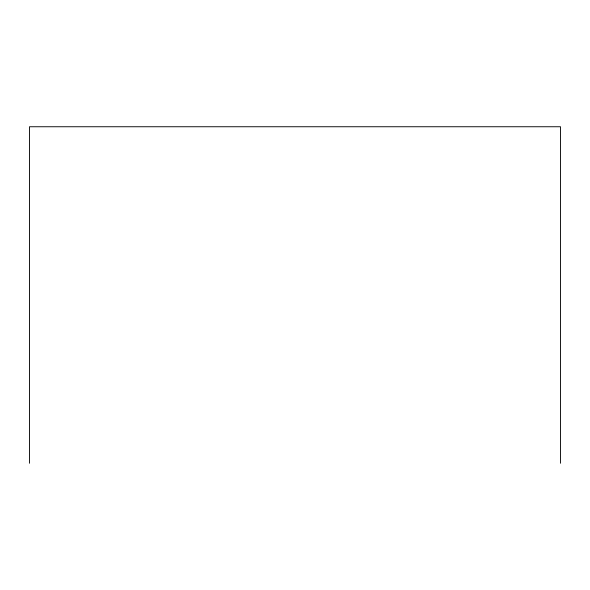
<?xml version="1.0" encoding="UTF-8"?>
<svg xmlns="http://www.w3.org/2000/svg" width="590" height="590" viewBox="0 0 590 590"><rect width="100%" height="100%" fill="white"/><g stroke="black" fill="none" stroke-linecap="round" stroke-linejoin="round"><path stroke-width="0.89" d="M560.5 463.253L560.5 126.747L29.5 126.747L29.5 463.253"/></g></svg>
